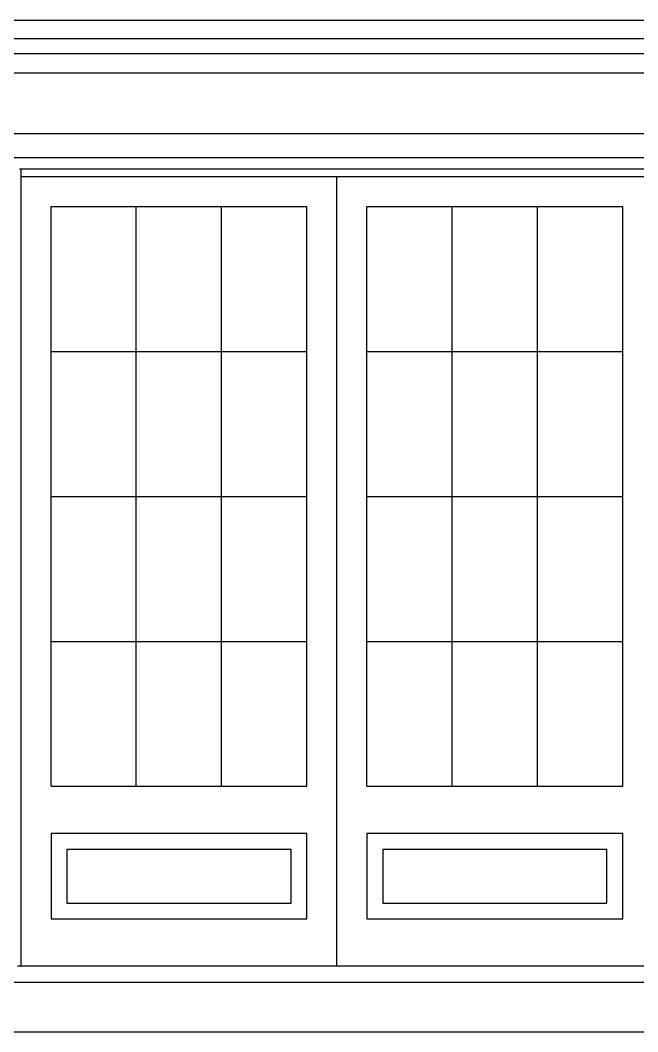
# Model space of a CAD drawing. Extents: x -71730 to 43516, y -8856 to 48457.
# Drawn here: x 955 to 2910, y 3155 to 6357 of the extents above; entities that cross this region are included whole.
import ezdxf

# ---------------------------------------------------------------- set-up
doc = ezdxf.new("R2010")
doc.units = 0
doc.header["$MEASUREMENT"] = 0
doc.layers.get('0').update_dxf_attribs({"linetype": 'CONTINUOUS'})

msp = doc.modelspace()

# ---------------------------------------------------------------- linework, layer by layer
at = {"color": 95}
for p, q in [((-758.2, 6357.4), (5955.4, 6357.4)), ((-695.5, 6299.2), (5955.4, 6299.2)), ((-624.9, 6252), (5606.9, 6252)), ((-571.6, 6191), (5617.9, 6191)), ((-585.6, 5998.4), (5668.6, 5998.4)), ((5673.8, 5922.2), (-571.6, 5922.2)), ((952.4, 5887.2), (957.4, 5887.2)), ((957.4, 5862.2), (957.4, 5887.2)), ((957.4, 5887.2), (3957.4, 5887.2)), ((957.4, 3734.1), (957.4, 5862.2)), ((957.4, 5862.2), (1957.4, 5862.2)), ((1957.4, 5862.2), (2957.4, 5862.2)), ((1957.4, 3362.2), (1957.4, 5862.2)), ((1052.4, 5767.2), (1322.4, 5767.2)), ((1052.4, 5308.4), (1052.4, 5767.2)), ((1322.4, 5308.4), (1322.4, 5767.2)), ((1322.4, 5767.2), (1592.4, 5767.2)), ((1592.4, 5308.4), (1592.4, 5767.2)), ((1592.4, 5767.2), (1862.4, 5767.2)), ((1862.4, 5308.4), (1862.4, 5767.2)), ((2052.4, 5767.2), (2322.4, 5767.2)), ((2052.4, 5308.4), (2052.4, 5767.2)), ((2322.4, 5308.4), (2322.4, 5767.2)), ((2322.4, 5767.2), (2592.4, 5767.2)), ((2592.4, 5308.4), (2592.4, 5767.2)), ((2592.4, 5767.2), (2862.4, 5767.2)), ((2862.4, 5308.4), (2862.4, 5767.2)), ((1052.4, 5308.4), (1322.4, 5308.4)), ((1052.4, 4849.7), (1052.4, 5308.4)), ((1322.4, 5308.4), (1592.4, 5308.4)), ((1322.4, 4849.7), (1322.4, 5308.4)), ((1592.4, 4849.7), (1592.4, 5308.4)), ((1592.4, 5308.4), (1862.4, 5308.4)), ((1862.4, 4849.7), (1862.4, 5308.4)), ((2052.4, 5308.4), (2322.4, 5308.4)), ((2052.4, 4849.7), (2052.4, 5308.4)), ((2322.4, 5308.4), (2592.4, 5308.4)), ((2322.4, 4849.7), (2322.4, 5308.4)), ((2592.4, 5308.4), (2862.4, 5308.4)), ((2592.4, 4849.7), (2592.4, 5308.4)), ((2862.4, 4849.7), (2862.4, 5308.4)), ((1052.4, 4849.7), (1322.4, 4849.7)), ((1052.4, 4390.9), (1052.4, 4849.7)), ((1322.4, 4849.7), (1592.4, 4849.7)), ((1322.4, 4390.9), (1322.4, 4849.7)), ((1592.4, 4390.9), (1592.4, 4849.7)), ((1592.4, 4849.7), (1862.4, 4849.7)), ((1862.4, 4390.9), (1862.4, 4849.7)), ((2052.4, 4849.7), (2322.4, 4849.7)), ((2052.4, 4390.9), (2052.4, 4849.7)), ((2322.4, 4849.7), (2592.4, 4849.7)), ((2322.4, 4390.9), (2322.4, 4849.7)), ((2592.4, 4390.9), (2592.4, 4849.7)), ((2592.4, 4849.7), (2862.4, 4849.7)), ((2862.4, 4390.9), (2862.4, 4849.7)), ((1052.4, 4390.9), (1322.4, 4390.9)), ((1052.4, 3932.2), (1052.4, 4390.9)), ((1322.4, 3932.2), (1322.4, 4390.9)), ((1322.4, 4390.9), (1592.4, 4390.9)), ((1592.4, 3932.2), (1592.4, 4390.9)), ((1592.4, 4390.9), (1862.4, 4390.9)), ((1862.4, 3932.2), (1862.4, 4390.9)), ((2052.4, 3932.2), (2052.4, 4390.9)), ((2052.4, 4390.9), (2322.4, 4390.9)), ((2322.4, 3932.2), (2322.4, 4390.9)), ((2322.4, 4390.9), (2592.4, 4390.9)), ((2592.4, 3932.2), (2592.4, 4390.9)), ((2592.4, 4390.9), (2862.4, 4390.9)), ((2862.4, 3932.2), (2862.4, 4390.9)), ((1052.4, 3932.2), (1322.4, 3932.2)), ((1322.4, 3932.2), (1592.4, 3932.2)), ((1592.4, 3932.2), (1862.4, 3932.2)), ((2052.4, 3932.2), (2322.4, 3932.2)), ((2322.4, 3932.2), (2592.4, 3932.2)), ((2592.4, 3932.2), (2862.4, 3932.2)), ((1052.4, 3782.2), (1052.4, 3512.2)), ((1862.4, 3782.2), (1052.4, 3782.2)), ((1862.4, 3512.2), (1862.4, 3782.2)), ((2052.4, 3782.2), (2052.4, 3512.2)), ((2862.4, 3782.2), (2052.4, 3782.2)), ((2862.4, 3512.2), (2862.4, 3782.2)), ((957.4, 3362.2), (957.4, 3734.1)), ((1812.4, 3732.2), (1102.4, 3732.2)), ((1102.4, 3732.2), (1102.4, 3562.2)), ((1812.4, 3562.2), (1812.4, 3732.2)), ((2812.4, 3732.2), (2102.4, 3732.2)), ((2102.4, 3732.2), (2102.4, 3562.2)), ((2812.4, 3562.2), (2812.4, 3732.2)), ((1102.4, 3562.2), (1812.4, 3562.2)), ((2102.4, 3562.2), (2812.4, 3562.2)), ((1052.4, 3512.2), (1862.4, 3512.2)), ((2052.4, 3512.2), (2862.4, 3512.2)), ((957.4, 3362.2), (946.4, 3362.2)), ((1957.4, 3362.2), (957.4, 3362.2)), ((2957.4, 3362.2), (1957.4, 3362.2)), ((617.4, 3312.2), (4297.4, 3312.2)), ((894.4, 3154.8), (5683.8, 3154.8))]:
    msp.add_line(p, q, dxfattribs=at)

doc.saveas('drawing.dxf')
